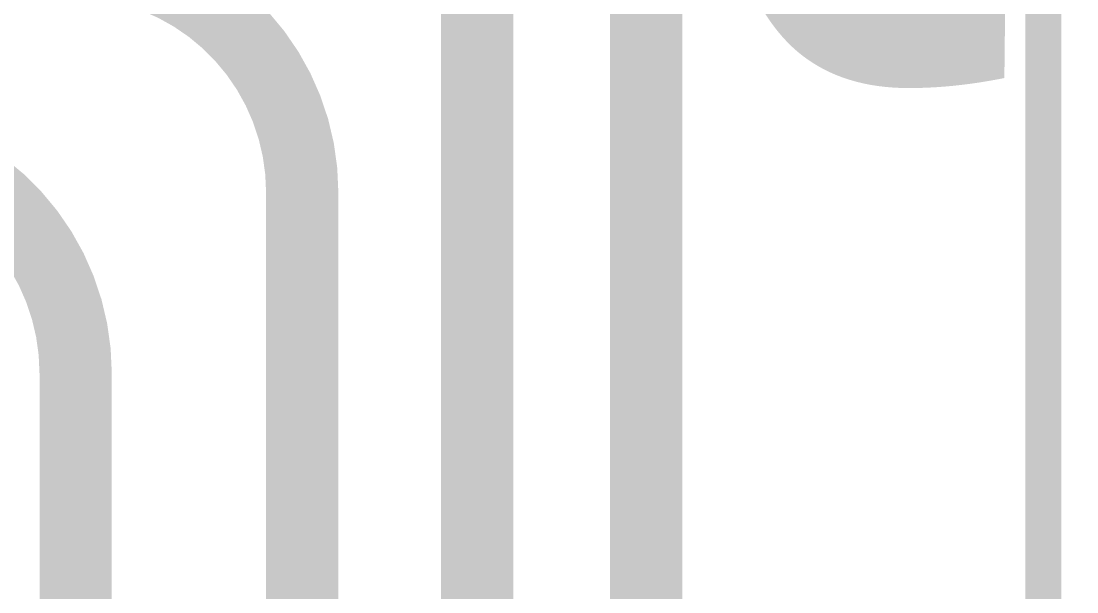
# Model space of a CAD drawing. Header units: inches. Extents: x -2 to 289, y -4 to 187.
# Drawn here: x 88.507 to 92.216, y 37.096 to 39.102 of the extents above; entities that cross this region are included whole.
import ezdxf

# ---------------------------------------------------------------- set-up
doc = ezdxf.new("R2010")
doc.units = ezdxf.units.IN
doc.layers.add('Bottom Layer', color=5, linetype='Continuous')
doc.layers.add('Top Overlay', color=2, linetype='Continuous')
doc.styles.add('Arial Black_Bold', font='', dxfattribs={"height": 0.2})
doc.styles.get('Arial Black_Bold').set_extended_font_data('Arial Black', bold=True)

# ---------------------------------------------------------------- blocks, each defined once
blk = doc.blocks.new('SOIC_16_300____106')
at = {"layer": 'Top Overlay', "const_width": 0.127}
blk.add_lwpolyline([(3.8354, -5.207), (-3.6068, -5.207)], dxfattribs=at)

msp = doc.modelspace()

# ---------------------------------------------------------------- linework, layer by layer
at = {"layer": 'Bottom Layer', "const_width": 0.254}
for points in [[(90.7034, 36.3603), (90.7034, 41.5378)], [(90.1095, 35.905), (90.1095, 40.354)], [(89.4944, 35.57), (89.4944, 38.5004)], [(88.6983, 35.5893), (88.6983, 37.8644)]]:
    msp.add_lwpolyline(points, dxfattribs=at)
for points in [[(88.6825, 39.3124, -0.414214), (89.4944, 38.5004)], [(87.8784, 38.6843, -0.414214), (88.6983, 37.8644)]]:
    msp.add_lwpolyline(points, format="xyb", dxfattribs=at)
at = {"layer": 'Bottom Layer', "const_width": 0.127}
for points in [[(89.4309, 38.5004, 1), (89.5579, 38.5004, 1)], [(89.4309, 38.5004, 1), (89.5579, 38.5004, 1)], [(88.6348, 37.8644, 1), (88.7618, 37.8644, 1)], [(88.6348, 37.8644, 1), (88.7618, 37.8644, 1)]]:
    msp.add_lwpolyline(points, format="xyb", close=True, dxfattribs=at)

# ---------------------------------------------------------------- block references
at = {"rotation": 270}
msp.add_blockref('SOIC_16_300____106', (97.3057, 39.0511), dxfattribs=at)

# ---------------------------------------------------------------- texts
at = {"layer": 'Top Overlay', "style": 'Arial Black_Bold'}
msp.add_text('IRQ0', height=1.778, rotation=360, dxfattribs=at).set_placement((87.2199, 39.3751))

doc.saveas('drawing.dxf')
